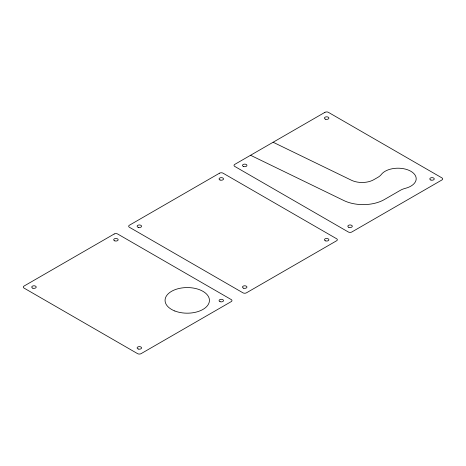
<?xml version="1.0" encoding="UTF-8"?>
<svg xmlns="http://www.w3.org/2000/svg" width="466" height="466" viewBox="0 0 466 466"><rect width="100%" height="100%" fill="white"/><g stroke="black" fill="none" stroke-linecap="round" stroke-linejoin="round"><path stroke-width="0.7" d="M273.123 142.246L351.446 180.249A16.555 9.559 0 0 0 373.808 179.69L377.914 177.319A16.555 9.559 0 0 0 381.339 174.441A18.215 10.514 0 0 1 410.861 171.278A18.215 10.514 0 0 1 405.379 188.322A16.555 9.559 0 0 0 400.393 190.297L384.351 199.559A29.946 17.289 0 0 1 343.908 200.566L250.562 155.271M114.17 234.014L24.028 286.06A2.481 1.433 0 0 0 24.028 288.087L137.587 353.647A2.481 1.433 0 0 0 141.099 353.647L231.247 301.607A2.481 1.433 0 0 0 231.247 299.58L117.682 234.014A2.481 1.433 0 0 0 114.17 234.014M219.538 173.183L129.391 225.229A2.481 1.433 0 0 0 129.391 227.257L242.949 292.817A2.481 1.433 0 0 0 246.462 292.817L336.609 240.771A2.481 1.433 0 0 0 336.609 238.743L223.051 173.183A2.481 1.433 0 0 0 219.538 173.183M324.901 112.353L234.753 164.393A2.481 1.433 0 0 0 234.753 166.42L348.318 231.986A2.481 1.433 0 0 0 351.83 231.986L441.972 179.94A2.481 1.433 0 0 0 441.972 177.913L328.413 112.353A2.481 1.433 0 0 0 324.901 112.353M174.814 310.985A22.187 12.809 0 0 0 209.38 301.292A22.187 12.809 0 0 0 177.558 288.856A22.187 12.809 0 0 0 174.814 310.985M220.039 301.659A2.237 1.293 0 0 0 223.523 300.681A2.237 1.293 0 0 0 220.319 299.428A2.237 1.293 0 0 0 220.039 301.659M114.811 240.875A2.237 1.293 0 0 0 118.16 239.757A2.237 1.293 0 0 0 114.811 238.644A2.237 1.293 0 0 0 114.811 240.875M32.859 288.192A2.237 1.293 0 0 0 36.214 287.073A2.237 1.293 0 0 0 32.859 285.955A2.237 1.293 0 0 0 32.859 288.192M138.227 349.022A2.237 1.293 0 0 0 141.577 347.904A2.237 1.293 0 0 0 138.227 346.786A2.237 1.293 0 0 0 138.227 349.022M243.59 288.192A2.237 1.293 0 0 0 246.945 287.073A2.237 1.293 0 0 0 243.59 285.955A2.237 1.293 0 0 0 243.59 288.192M138.227 227.356A2.237 1.293 0 0 0 141.577 226.243A2.237 1.293 0 0 0 138.227 225.125A2.237 1.293 0 0 0 138.227 227.356M220.039 179.998A2.237 1.293 0 0 0 223.523 179.02A2.237 1.293 0 0 0 220.319 177.767A2.237 1.293 0 0 0 220.039 179.998M325.542 240.875A2.237 1.293 0 0 0 328.891 239.757A2.237 1.293 0 0 0 325.542 238.644A2.237 1.293 0 0 0 325.542 240.875M430.904 180.045A2.237 1.293 0 0 0 434.26 178.927A2.237 1.293 0 0 0 430.904 177.808A2.237 1.293 0 0 0 430.904 180.045M325.542 119.214A2.237 1.293 0 0 0 328.891 118.096A2.237 1.293 0 0 0 325.542 116.978A2.237 1.293 0 0 0 325.542 119.214M243.59 166.525A2.237 1.293 0 0 0 246.945 165.407A2.237 1.293 0 0 0 243.59 164.294A2.237 1.293 0 0 0 243.59 166.525M348.818 227.309A2.237 1.293 0 0 0 352.302 226.33A2.237 1.293 0 0 0 349.098 225.078A2.237 1.293 0 0 0 348.818 227.309"/></g></svg>
